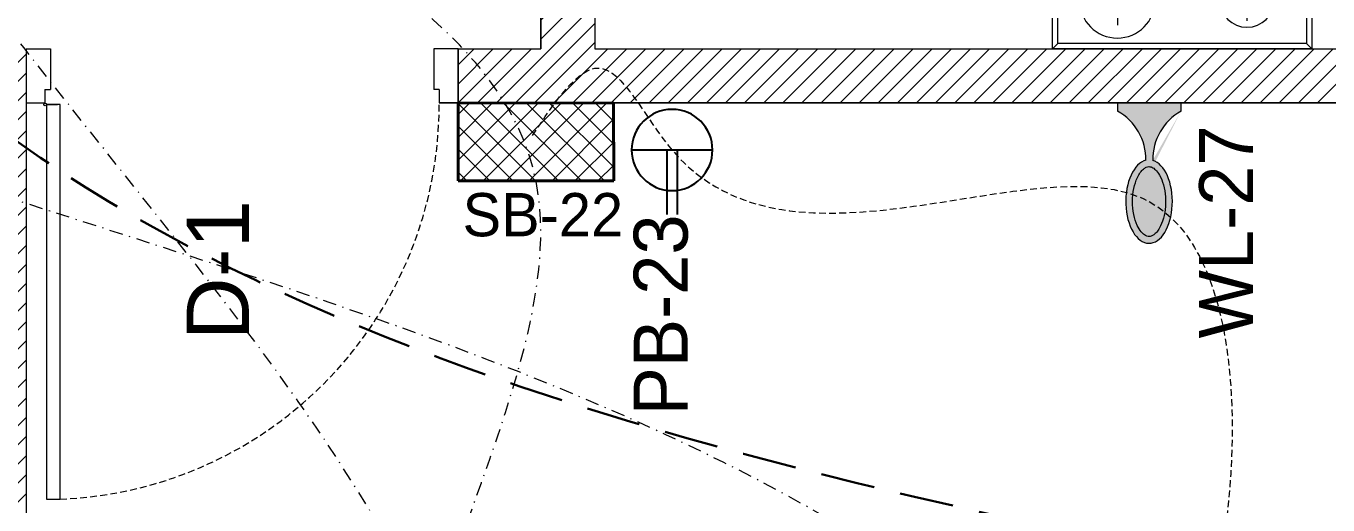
# Model space of a CAD drawing. Header units: inches. Extents: x 109699 to 44449955, y -10987 to 15824140.
# Drawn here: x 196584.7 to 196705.3, y -4070.2 to -4025.9 of the extents above; entities that cross this region are included whole.
import ezdxf

# ---------------------------------------------------------------- set-up
doc = ezdxf.new("R2010")
doc.units = ezdxf.units.IN
doc.header["$LTSCALE"] = 5
doc.header["$MEASUREMENT"] = 0
for name, pattern in [('DASHDOT', [1, 0.5, -0.25, 0, -0.25]), ('DASHED2', [0.375, 0.25, -0.125]), ('HIDDEN', [0.375, 0.25, -0.125])]:
    doc.linetypes.add(name, pattern=pattern)
doc.layers.get('0').update_dxf_attribs({"color": 123})
for name, color, linetype, lineweight in [('@NORMAL', 7, 'Continuous', 5), ('AC In', 244, 'DASHED2', 30), ('door', 8, 'Continuous', 9), ('E-Con-Point', 5, 'DASHED2', 13), ('E-PB-Socket-5A', 203, 'Continuous', 13), ('E-SB-Switch-Board', 106, 'Continuous', 18), ('E-WL-Wall-Light', 232, 'Continuous', 15), ('fixture', 255, 'Continuous', 0), ('SB', 1, 'DASHDOT', 20), ('WALL-1', 8, 'Continuous', 9)]:
    doc.layers.add(name, color=color, linetype=linetype, lineweight=lineweight)
doc.layers.add('illustr-FURNITURE', color=34, linetype='Continuous')
doc.styles.get("Standard").update_dxf_attribs({"font": 'times.ttf'})
doc.styles.add('TEXT-3', font='arial.ttf')

# ---------------------------------------------------------------- blocks, each defined once
blk = doc.blocks.new('Door-40')
at = {"layer": 'door', "ltscale": 0.5}
for p, q in [((0, 40), (5, 40)), ((0, 40), (0, 37.75)), ((5, 40), (5, 38.24999999999636)), ((0, 37.75), (3.75, 37.75000000000364)), ((3.75, 38.24999999999636), (3.75, 37.75000000000364)), ((3.75, 38.24999999999636), (5, 38.24999999999636)), ((5.135000000002037, 2.913192669428099), (5.145000000004075, 2.913192669428099)), ((5.135000000002037, 1.885000000002037), (5.135000000002037, 2.913192669428099)), ((0, 0), (0, 2.25)), ((0, 2.25), (3.75, 2.249999999996362)), ((3.75, 1.750000000003638), (3.75, 2.249999999996362)), ((3.75, 1.750000000003638), (5, 1.750000000003638)), ((4.010000000002037, 1.760000000002037), (4.010000000002037, 1.75)), ((5.010000000002037, 1.760000000002037), (4.010000000002037, 1.760000000002037)), ((5, 1.750000000003638), (5.010400642058812, 1.750000000007276)), ((5, 0), (5, 1.750000000003638)), ((5.145000000004075, 1.895000000000437), (5.145000000004075, 1.884599357945262)), ((0, 0), (5, 0)), ((0, 0), (5, 0))]:
    blk.add_line(p, q, dxfattribs=at)
blk.add_lwpolyline([(41.625, 3.145000000000437), (5.145000000004075, 3.145000000000437), (5.145000000004075, 1.895000000000437), (41.625, 1.895000000000437)], close=True, dxfattribs=at)
blk.add_circle((5.135000000002037, 1.760000000002037), 0.1249999999999983, dxfattribs=at)
at = {"layer": 'door', "linetype": 'HIDDEN', "ltscale": 0.5}
blk.add_arc((5.156161382139544, 1.755015969829401), 36.49531813451388, 2.182731632980644, 90.24516611661387, dxfattribs=at)
blk = doc.blocks.new('A$C3CDA63C6')
at = {"layer": 'fixture'}
for p, q in [((-1.009373227134347e-05, 18.00000247807452), (0.4999899062677287, 17.50000247807452)), ((-1.009373227134347e-05, 18.00000247807452), (-1.009373227134347e-05, 2.478074520695372e-06)), ((23.99998990626773, 18.00000247807452), (-1.009373227134347e-05, 18.00000247807452)), ((0.4999899062677287, 17.50000247807452), (0.4999899062677287, 0.5000024780745207)), ((23.49998990626773, 17.50000247807452), (0.4999899062677287, 17.50000247807452)), ((23.49998990626773, 17.50000247807452), (23.99998990626773, 18.00000247807452)), ((23.49998990626773, 0.5000024780745207), (23.49998990626773, 17.50000247807452)), ((23.99998990626773, 2.478074520695372e-06), (23.99998990626773, 18.00000247807452)), ((5.999989906267729, 15.82196763532897), (5.999989906267729, 11.17803732082007)), ((17.99998990626773, 15.41201758252623), (17.99998990626773, 11.58798737362281)), ((3.678024749013275, 13.50000247807452), (8.321955063522182, 13.50000247807452)), ((16.08797480181602, 13.50000247807452), (19.91200501071944, 13.50000247807452)), ((5.999989906267729, 6.412017582526232), (5.999989906267729, 2.587987373622809)), ((17.99998990626773, 6.821967635328974), (17.99998990626773, 2.178037320820067)), ((4.087974801816017, 4.500002478074521), (7.91200501071944, 4.500002478074521)), ((15.67802474901328, 4.500002478074521), (20.32195506352218, 4.500002478074521)), ((0.4999899062677287, 0.5000024780745207), (-1.009373227134347e-05, 2.478074520695372e-06)), ((-1.009373227134347e-05, 2.478074520695372e-06), (23.99998990626773, 2.478074520695372e-06)), ((0.4999899062677287, 0.5000024780745207), (23.49998990626773, 0.5000024780745207)), ((23.49998990626773, 0.5000024780745207), (23.99998990626773, 2.478074520695372e-06))]:
    blk.add_line(p, q, dxfattribs=at)
for centre, radius in [((5.999989906267729, 13.50000247807452), 3.5), ((17.99998990626773, 13.50000247807452), 2.5), ((17.99998990626773, 4.500002478074521), 3.5), ((5.999989906267729, 4.500002478074521), 2.5)]:
    blk.add_circle(centre, radius, dxfattribs=at)
blk = doc.blocks.new('A$C4DCB0E22')
h = blk.add_hatch()
h.set_pattern_fill('ANSI37', color=256, scale=15, angle=90.05046403147966, style=0)
h.set_pattern_definition([(135.0504640314797, (0, 0), (-1.324656962164393, -1.326992438783809), []), (225.0504640314796, (0, 0), (1.326992438783809, -1.324656962164393), [])])
h.paths.add_polyline_path([(0.0158499618895469, -4.176303718850249e-06), (-3.779117417224143e-06, 17.9999888419976), (8.999992730033242, 18.00791571250107), (9.015846471040199, 0.007922694199763214)])
at = {"lineweight": 40}
for p, q in [((-3.779117417224143e-06, 17.9999888419976), (8.999992730033242, 18.00791571250107)), ((0.0158499618895469, -4.176303718850249e-06), (-3.779117417224143e-06, 17.9999888419976)), ((9.015846471040199, 0.007922694199763214), (8.999992730033242, 18.00791571250107)), ((0.0158499618895469, -4.176303718850249e-06), (9.015846471040199, 0.007922694199763214))]:
    blk.add_line(p, q, dxfattribs=at)
blk = doc.blocks.new('A$C0EEE0DA8')
at = {"lineweight": 25}
for p, q in [((9.859886922386067, 11.01563311866266), (9.859886922386067, 3.514223118661903)), ((9.859886922386067, 7.754928118662065), (15.8195753665932, 7.754928118662065)), ((9.859886922386067, 6.774928118662501), (15.8195753665932, 6.774928118662501))]:
    blk.add_line(p, q, dxfattribs=at)
blk.add_circle((9.85988692238243, 7.264928118662283), 3.750704999999999, dxfattribs=at)
blk = doc.blocks.new('E-W-LIGHT')
at = {"linetype": 'ByBlock', "ltscale": 0.5}
h = blk.add_hatch(color=256, dxfattribs=at)
h.dxf.hatch_style = 1
h.set_gradient(color1=(255, 255, 255), color2=(255, 255, 0), name='CYLINDER')
edge = h.paths.add_edge_path()
edge.add_spline(control_points=[(-96.71110423948552, 1.235367220396483), (-96.8976251288622, 1.235367220396483), (-97.08530367817384, 1.204590695443009), (-97.49532330615068, 1.060408411101338), (-97.71769888777162, 0.9452617532663472), (-98.18859363857634, 0.6007580769133996), (-98.4360601757027, 0.3712016227401077), (-98.9274233233457, -0.2076466389563343), (-99.17095937526851, -0.5565722783421756), (-99.79256403547286, -1.649000525487912), (-100.1403411294208, -2.496475964584042), (-100.6655547252501, -4.389078901701514), (-100.8435119435345, -5.433326140728264), (-100.996858843053, -7.577941591604359), (-100.9723680002039, -8.677864733885961), (-100.7253955626443, -10.7881619923927), (-100.5027117058065, -11.79805679996582), (-99.90205506231798, -13.59089832466863), (-99.52349327352754, -14.37265162368595), (-98.79708591162027, -15.46144462183512), (-98.46289770719719, -15.83531695936959), (-97.82402795464219, -16.37320808014224), (-97.52292902289115, -16.53708124557815), (-97.0332651008719, -16.69867335386745), (-96.83300356165012, -16.72444707740215), (-96.42760539585558, -16.70413243760904), (-96.21918910161975, -16.65733367471884), (-95.75858057275782, -16.45705756399432), (-95.50712660475898, -16.30138572900886), (-94.98330090317799, -15.85001415615693), (-94.71221849052682, -15.55449414506236), (-94.18744122004225, -14.82684639582039), (-93.93399672563008, -14.39521060388152), (-93.32240182252819, -13.09860869282319), (-93.0057716383552, -12.13470487732181), (-92.57508722519842, -10.03980369670334), (-92.46055768618565, -8.90959698224412), (-92.45565766659526, -6.646794607945969), (-92.56528275998282, -5.514732191470296), (-92.98715107886524, -3.412587944823316), (-93.29985699109132, -2.443281268231641), (-93.99092435031811, -0.9549615958549695), (-94.34810290115182, -0.3877643056552464), (-95.07582621573985, 0.4836147841888085), (-95.44374809115733, 0.7854262440646148), (-96.01798165069457, 1.105607693885873), (-96.24029005175481, 1.180327462172805), (-96.53763867025813, 1.228459302029147), (-96.62438560181026, 1.235367220396483), (-96.71110423948552, 1.235367220396483)], knot_values=[0, 0, 0, 0, 0.194197829587449, 0.194197829587449, 0.388395659174898, 0.388395659174898, 0.582593488762347, 0.582593488762347, 0.776791318349796, 0.776791318349796, 1.110216687407361, 1.110216687407361, 1.443642056464925, 1.443642056464925, 1.77706742552249, 1.77706742552249, 2.110492794580054, 2.110492794580054, 2.443918163637619, 2.443918163637619, 2.701496175378678, 2.701496175378678, 2.959074187119738, 2.959074187119738, 3.169612053741, 3.169612053741, 3.380149920362263, 3.380149920362263, 3.590687786983526, 3.590687786983526, 3.801225653604789, 3.801225653604789, 4.011763520226051, 4.011763520226051, 4.360140390670959, 4.360140390670959, 4.708517261115867, 4.708517261115867, 5.056894131560775, 5.056894131560775, 5.405271002005684, 5.405271002005684, 5.69307956715584, 5.69307956715584, 5.980888132305996, 5.980888132305996, 6.192897451070847, 6.192897451070847, 6.283185307179586, 6.283185307179586, 6.283185307179586, 6.283185307179586], degree=3, periodic=0)
at = {"layer": 'E-WL-Wall-Light', "linetype": 'ByBlock', "ltscale": 0.5}
h = blk.add_hatch(color=256, dxfattribs=at)
h.dxf.hatch_style = 1
edge = h.paths.add_edge_path()
edge.add_ellipse((-96.71110423948552, -7.740473765769313), major_axis=(0, 10.71660606041263), ratio=0.559300439547623, start_angle=187.7376784571124, end_angle=531.0374031504149)
edge.add_arc((-112.001170541625, -18.46997501720373), 14.35701343791298, -60.53601194170483, 0.5736542653427819, ccw=False)
edge.add_line((-104.9392941575301, -30.97012448799713), (-104.939294157532, -33.06572841662167))
edge.add_line((-104.939294157532, -33.06572841662167), (-88.60969415754215, -33.06572841666017))
edge.add_line((-88.60969415754215, -33.06572841666017), (-88.60969415754002, -30.97012448799946))
edge.add_arc((-81.54781777344922, -18.46997501720374), 14.35701343791298, 179.559619270027, 240.5360119417236, ccw=False)
edge = h.paths.add_edge_path(flags=16)
edge.add_spline(control_points=[(-96.71110423948552, 1.235367220396483), (-96.8976251288622, 1.235367220396483), (-97.08530367817384, 1.204590695443009), (-97.49532330615068, 1.060408411101338), (-97.71769888777162, 0.9452617532663472), (-98.18859363857634, 0.6007580769133996), (-98.4360601757027, 0.3712016227401077), (-98.9274233233457, -0.2076466389563343), (-99.17095937526851, -0.5565722783421756), (-99.79256403547286, -1.649000525487912), (-100.1403411294208, -2.496475964584042), (-100.6655547252501, -4.389078901701514), (-100.8435119435345, -5.433326140728264), (-100.996858843053, -7.577941591604359), (-100.9723680002039, -8.677864733885961), (-100.7253955626443, -10.7881619923927), (-100.5027117058065, -11.79805679996582), (-99.90205506231798, -13.59089832466863), (-99.52349327352754, -14.37265162368595), (-98.79708591162027, -15.46144462183512), (-98.46289770719719, -15.83531695936959), (-97.82402795464219, -16.37320808014224), (-97.52292902289115, -16.53708124557815), (-97.0332651008719, -16.69867335386745), (-96.83300356165012, -16.72444707740215), (-96.42760539585558, -16.70413243760904), (-96.21918910161975, -16.65733367471884), (-95.75858057275782, -16.45705756399432), (-95.50712660475898, -16.30138572900886), (-94.98330090317799, -15.85001415615693), (-94.71221849052682, -15.55449414506236), (-94.18744122004225, -14.82684639582039), (-93.93399672563008, -14.39521060388152), (-93.32240182252819, -13.09860869282319), (-93.0057716383552, -12.13470487732181), (-92.57508722519842, -10.03980369670334), (-92.46055768618565, -8.90959698224412), (-92.45565766659526, -6.646794607945969), (-92.56528275998282, -5.514732191470296), (-92.98715107886524, -3.412587944823316), (-93.29985699109132, -2.443281268231641), (-93.99092435031811, -0.9549615958549695), (-94.34810290115182, -0.3877643056552464), (-95.07582621573985, 0.4836147841888085), (-95.44374809115733, 0.7854262440646148), (-96.01798165069457, 1.105607693885873), (-96.24029005175481, 1.180327462172805), (-96.53763867025813, 1.228459302029147), (-96.62438560181026, 1.235367220396483), (-96.71110423948552, 1.235367220396483)], knot_values=[0, 0, 0, 0, 0.194197829587449, 0.194197829587449, 0.388395659174898, 0.388395659174898, 0.582593488762347, 0.582593488762347, 0.776791318349796, 0.776791318349796, 1.110216687407361, 1.110216687407361, 1.443642056464925, 1.443642056464925, 1.77706742552249, 1.77706742552249, 2.110492794580054, 2.110492794580054, 2.443918163637619, 2.443918163637619, 2.701496175378678, 2.701496175378678, 2.959074187119738, 2.959074187119738, 3.169612053741, 3.169612053741, 3.380149920362263, 3.380149920362263, 3.590687786983526, 3.590687786983526, 3.801225653604789, 3.801225653604789, 4.011763520226051, 4.011763520226051, 4.360140390670959, 4.360140390670959, 4.708517261115867, 4.708517261115867, 5.056894131560775, 5.056894131560775, 5.405271002005684, 5.405271002005684, 5.69307956715584, 5.69307956715584, 5.980888132305996, 5.980888132305996, 6.192897451070847, 6.192897451070847, 6.283185307179586, 6.283185307179586, 6.283185307179586, 6.283185307179586], degree=3, periodic=0)
for p, q in [((-104.9392941575301, -30.97012448799713), (-104.939294157532, -33.06572841662167)), ((-104.939294157532, -33.06572841662167), (-88.60969415754215, -33.06572841666017)), ((-88.60969415754215, -33.06572841666017), (-88.60969415754002, -30.97012448803655))]:
    blk.add_line(p, q)
at = {"linetype": 'ByBlock', "ltscale": 0.5}
for centre, start, end in [((-112.001170541625, -18.46997501720374), 299.4639880582952, 0.5736542653427851), ((-81.54781777344922, -18.46997501720374), 179.4263457346572, 240.5360119417045)]:
    blk.add_arc(centre, 14.35701343791298, start, end, dxfattribs=at)
blk.add_ellipse((-96.71110423948552, -7.740473765769313), major_axis=(0, 10.71660606041263), ratio=0.559300439547623, start_param=3.276640619127039, end_param=9.268351136215248, dxfattribs=at)
blk.add_open_spline([(-96.71110423948552, 1.235367220396483), (-96.8976251288622, 1.235367220396483), (-97.08530367817384, 1.204590695443009), (-97.49532330615068, 1.060408411101338), (-97.71769888777162, 0.9452617532663472), (-98.18859363857634, 0.6007580769133996), (-98.4360601757027, 0.3712016227401077), (-98.9274233233457, -0.2076466389563343), (-99.17095937526851, -0.5565722783421756), (-99.79256403547286, -1.649000525487912), (-100.1403411294208, -2.496475964584042), (-100.6655547252501, -4.389078901701514), (-100.8435119435345, -5.433326140728264), (-100.996858843053, -7.577941591604359), (-100.9723680002039, -8.677864733885961), (-100.7253955626443, -10.7881619923927), (-100.5027117058065, -11.79805679996582), (-99.90205506231798, -13.59089832466863), (-99.52349327352754, -14.37265162368595), (-98.79708591162027, -15.46144462183512), (-98.46289770719719, -15.83531695936959), (-97.82402795464219, -16.37320808014224), (-97.52292902289115, -16.53708124557815), (-97.0332651008719, -16.69867335386745), (-96.83300356165012, -16.72444707740215), (-96.42760539585558, -16.70413243760904), (-96.21918910161975, -16.65733367471884), (-95.75858057275782, -16.45705756399432), (-95.50712660475898, -16.30138572900886), (-94.98330090317799, -15.85001415615693), (-94.71221849052682, -15.55449414506236), (-94.18744122004225, -14.82684639582039), (-93.93399672563008, -14.39521060388152), (-93.32240182252819, -13.09860869282319), (-93.0057716383552, -12.13470487732181), (-92.57508722519842, -10.03980369670334), (-92.46055768618565, -8.90959698224412), (-92.45565766659526, -6.646794607945969), (-92.56528275998282, -5.514732191470296), (-92.98715107886524, -3.412587944823316), (-93.29985699109132, -2.443281268231641), (-93.99092435031811, -0.9549615958549695), (-94.34810290115182, -0.3877643056552464), (-95.07582621573985, 0.4836147841888085), (-95.44374809115733, 0.7854262440646148), (-96.01798165069457, 1.105607693885873), (-96.24029005175481, 1.180327462172805), (-96.53763867025813, 1.228459302029147), (-96.62438560181026, 1.235367220396483), (-96.71110423948552, 1.235367220396483)], degree=3, knots=[0, 0, 0, 0, 0.194197829587449, 0.194197829587449, 0.388395659174898, 0.388395659174898, 0.582593488762347, 0.582593488762347, 0.776791318349796, 0.776791318349796, 1.110216687407361, 1.110216687407361, 1.443642056464925, 1.443642056464925, 1.77706742552249, 1.77706742552249, 2.110492794580054, 2.110492794580054, 2.443918163637619, 2.443918163637619, 2.701496175378678, 2.701496175378678, 2.959074187119738, 2.959074187119738, 3.169612053741, 3.169612053741, 3.380149920362263, 3.380149920362263, 3.590687786983526, 3.590687786983526, 3.801225653604789, 3.801225653604789, 4.011763520226051, 4.011763520226051, 4.360140390670959, 4.360140390670959, 4.708517261115867, 4.708517261115867, 5.056894131560775, 5.056894131560775, 5.405271002005684, 5.405271002005684, 5.69307956715584, 5.69307956715584, 5.980888132305996, 5.980888132305996, 6.192897451070847, 6.192897451070847, 6.283185307179586, 6.283185307179586, 6.283185307179586, 6.283185307179586], dxfattribs=at)

msp = doc.modelspace()

# ---------------------------------------------------------------- hatches: boundary and pattern name
at = {"layer": '@NORMAL'}
h = msp.add_hatch(dxfattribs=at)
h.set_pattern_fill('ANSI31', scale=10, angle=-7.63333123551244e-14, style=0)
h.set_pattern_definition([(44.99999999999984, (178939.0702236593, 2542407.827854916), (-0.8838834764831834, 0.8838834764831853), [])])
h.paths.add_polyline_path([(196757.7367930825, -4028.007518244003), (196624.7367803314, -4028.007518244003), (196624.7367803314, -4033.007518243538), (196757.7367930825, -4033.007518243538)])
h.paths.add_polyline_path([(196637.4071582936, -3976.007518243538), (196632.4071582936, -3976.007518244003), (196632.4071582936, -4028.007518244003), (196637.4071582936, -4028.007518244003)])
h.paths.add_polyline_path([(196757.7367930826, -4033.007518243538), (196752.7367930825, -4033.007518243072), (196752.7367930825, -4094.987280255211), (196757.7367930826, -4094.987280255211)])
h.paths.add_polyline_path([(196744.4071582936, -4007.007518243538), (196739.4071582936, -4007.007518244003), (196739.4071582936, -4028.007518244003), (196744.4071582936, -4028.007518244003)])
h.paths.add_polyline_path([(196744.4071582936, -3933.007518244469), (196737.6645255637, -3933.007518243538), (196737.6645255637, -3927.168752219759), (196737.6645255637, -3927.192190994623), (196737.6645255637, -3922.239068544381), (196732.6645255636, -3922.215629769516), (196732.6645255636, -3933.007518244003), (196637.4071582936, -3933.007518244003), (196637.4071582936, -3938.007518244003), (196739.4071582936, -3938.007518244003), (196739.4071582936, -3959.007518244003), (196744.4071582935, -3959.007518244003)])
h.paths.add_polyline_path([(196637.4071582936, -3933.007518244003), (196632.4071582936, -3933.007518244003), (196632.4071582938, -3941.007518244003), (196637.4071582938, -3941.007518244003), (196637.4071582936, -3938.007518244003)])
h.paths.add_polyline_path([(196737.6645255649, -3894.423741294564), (196737.6645255648, -3894.423741294797), (196737.6645255649, -3894.423741294564), (196732.6645255636, -3894.423741294564), (196732.6645255636, -3898.215629769516), (196737.6645255636, -3898.215629769284)])
h = msp.add_hatch(dxfattribs=at)
h.set_pattern_fill('ANSI31', scale=10, angle=-7.63333123551244e-14, style=0)
h.set_pattern_definition([(44.99999999999989, (142435.7827759019, 2531118.532197352), (-0.8838834764831833, 0.8838834764831855), [])])
h.paths.add_polyline_path([(196584.7367930825, -4028.007518244003), (196579.7367930825, -4028.007518244003), (196579.7367930825, -4168.507460016319), (196584.7367930825, -4168.507460016319)])

# ---------------------------------------------------------------- linework, layer by layer
for p, q in [((196632.4071582936, -3976.007518244003, 0.2632158499592627), (196632.4071582936, -4028.007518244003, 0.2632158499592734)), ((196637.4071582936, -3976.007518244003, 0.2632158499592627), (196637.4071582936, -4028.007518244003, 0.2632158499592734)), ((196624.7367803313, -4028.007478726589, 0.2914341399447977), (196624.7367803313, -4033.007478726589, 0.2914341399447977)), ((196624.7367803313, -4028.007478726589, 0.3914341399447991), (196624.7367803313, -4033.007478726589, 0.3914341399447991)), ((196624.7367803313, -4028.007518244003, 0.1632158499592506), (196632.4071582936, -4028.007518244003, 0.1632158499592506)), ((196637.4071582936, -4028.007518244003, 0.1632158499592506), (196739.4071582936, -4028.007518244003, 0.1632158499592506)), ((196622.9867805004, -4033.007518244003, 0.1632158499592506), (196752.7367930825, -4033.007518244003, 0.1632158499592506))]:
    msp.add_line(p, q, dxfattribs=at)
at = {"layer": 'AC In', "ltscale": 4}
msp.add_spline([(196307.8297171502, -3767.217604157297, 1.34720101745143), (196470.8971407607, -3800.853481064452), (196568.8501602315, -4023.805578286749), (196723.72265625, -4081.58984375, 0.2632158499592581), (196738.9502727254, -4085.077353768883, 0.2636725316083707), (196747.53515625, -4085.418729287976, -0.02144757909902495), (196752.3494874279, -4077.035875046248, 0.2632158499592663)], degree=3, dxfattribs=at)
at = {"layer": 'E-Con-Point', "ltscale": 0.5}
msp.add_spline([(196631.6271844166, -4036.028633294034), (196637.7523930105, -4029.777756958847), (196644.5469425016, -4037.355859494583, 0.9946472506889508), (196688.7139597313, -4042.127248729351, 0.2632158499592663), (196695.4203478623, -4074.826023737198), (196675.8786830235, -4109.999064247364, -0.02144757909900363), (196588.2287945754, -4098.248035130345, 0.2632158499592627)], degree=3, dxfattribs=at)
at = {"layer": 'SB', "ltscale": 0.5}
for points in [[(196748.9860880825, -4166.867919371018, -0.02144757909902495), (196657.1113423192, -4070.37084475112), (196494.419021477, -3990.469826841244, -0.2286854745941795), (196458.9000402839, -3808.614921242366), (196307.2806941518, -3767.197737286692, 1.351851322454579)], [(196631.1523197009, -4185.08309300102), (196629.4887915439, -4143.988357867405), (196617.3799730923, -4108.43851264269), (196631.9452048061, -4040.216177589971, 0.291434139944613), (196566.3188842582, -3991.310222487253), (196496.9176449129, -3839.400688226473, -0.06870740550734084), (196315.0410609562, -3767.080902115922, 1.357551479428487)], [(196621.2431236632, -4183.47382998071, 0.1914343817397253), (196626.703125, -4092.49609375), (196571.5234375, -4009.84765625), (196521.71484375, -3870.19921875), (196487.4609375, -3807.83984375), (196315.0410609562, -3767.080902115922, 1.357551479428392)]]:
    msp.add_spline(points, degree=3, dxfattribs=at)
at = {"layer": 'WALL-1'}
msp.add_line((196584.7367930825, -4028.007518244003, 0.2632158499592521), (196584.7367930825, -4168.507460016319, 0.2632158499592734), dxfattribs=at)
at = {"layer": 'WALL-1', "elevation": 0.2632158499592663}
msp.add_lwpolyline([(196757.7367930826, -4094.987280254745), (196757.7367930826, -4094.987280255211), (196752.7367930825, -4094.987280255211), (196752.7367930825, -4033.007518244003), (196624.7367803313, -4033.007518244003), (196624.7367803314, -4028.007478726589), (196632.4071582936, -4028.007518244003), (196632.4071582938, -3976.007518244003), (196637.4071582936, -3976.007518244003), (196637.4071582936, -4028.007518244003), (196739.4071582936, -4028.007518244003), (196739.4071582936, -4007.007518244003)], dxfattribs=at)

# ---------------------------------------------------------------- block references
at = {"layer": '@NORMAL', "rotation": 270}
msp.add_blockref('Door-40', (196584.7367803314, -4028.007478726589, 0.1914341399447963), dxfattribs=at)
at = {"layer": 'E-PB-Socket-5A', "xscale": -1, "rotation": 90}
msp.add_blockref('A$C0EEE0DA8', (196651.8118706203, -4027.495972572201, 0.9946472506889508), dxfattribs=at)
at = {"layer": 'E-SB-Switch-Board', "xscale": 0.8002315484918654, "yscale": 0.8002315484918654, "zscale": 0.8002315484918654, "rotation": 270}
msp.add_blockref('A$C4DCB0E22', (196624.7367836733, -4033.007756139344, 0.291434139944613), dxfattribs=at)
at = {"layer": 'E-WL-Wall-Light', "xscale": 0.3601041968213394, "yscale": 0.3601041968213394, "zscale": 0.3601041968213394, "rotation": 180}
msp.add_blockref('E-W-LIGHT', (196653.8878852155, -4044.91462581779, 0.2632158499592663), dxfattribs=at)
at = {"layer": 'illustr-FURNITURE', "xscale": -1}
msp.add_blockref('A$C3CDA63C6', (196703.7762260777, -4028.007520722253, 0.3632158499592677), dxfattribs=at)

# ---------------------------------------------------------------- texts
at = {"layer": 'E-PB-Socket-5A', "insert": (196646.0663892753, -4061.897332650187, 0.9946472506889508), "char_height": 5, "width": 24.08470202641911, "attachment_point": 7, "rotation": 89.99999999999987}
msp.add_mtext('{\\fCentury Gothic|b0|i0|c0|p34;PB-23}', dxfattribs=at)
at = {"layer": 'E-SB-Switch-Board', "insert": (196625.1543202562, -4041.33769452268, -0.1478875580822212), "char_height": 4, "width": 24.08470202641911, "attachment_point": 1}
msp.add_mtext('{\\fCentury Gothic|b0|i0|c0|p34;SB-22}', dxfattribs=at)
at = {"layer": 'E-WL-Wall-Light', "insert": (196698.3513015828, -4035.080158220746, 0.2632158499592663), "char_height": 5, "width": 24.08470202641911, "attachment_point": 9, "rotation": 89.99999999999999}
msp.add_mtext('{\\fCentury Gothic|b0|i0|c0|p34;WL-27}', dxfattribs=at)
at = {"layer": 'WALL-1', "insert": (196599.6100746017, -4041.977952227955, 0.1914341399447963), "char_height": 4.8, "width": 80.40303804183776, "attachment_point": 3, "rotation": 89.99999999999987, "style": 'TEXT-3'}
msp.add_mtext('{\\H1.2x;D-1}', dxfattribs=at)

doc.saveas('drawing.dxf')
